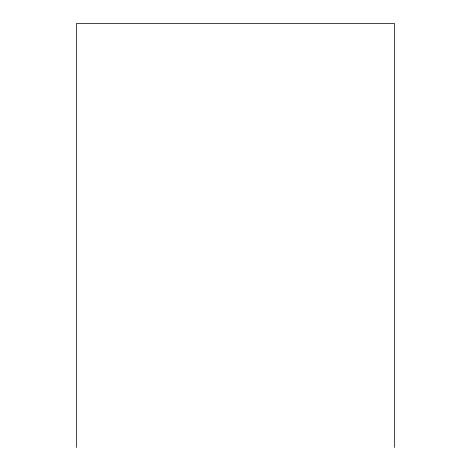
<?xml version="1.0" encoding="UTF-8"?>
<svg xmlns="http://www.w3.org/2000/svg" width="471" height="471" viewBox="0 0 471 471"><rect width="100%" height="100%" fill="white"/><g stroke="black" fill="none" stroke-linecap="round" stroke-linejoin="round"><path stroke-width="0.71" d="M394.568 447.45L394.568 23.55L76.432 23.55L76.432 447.45"/></g></svg>
